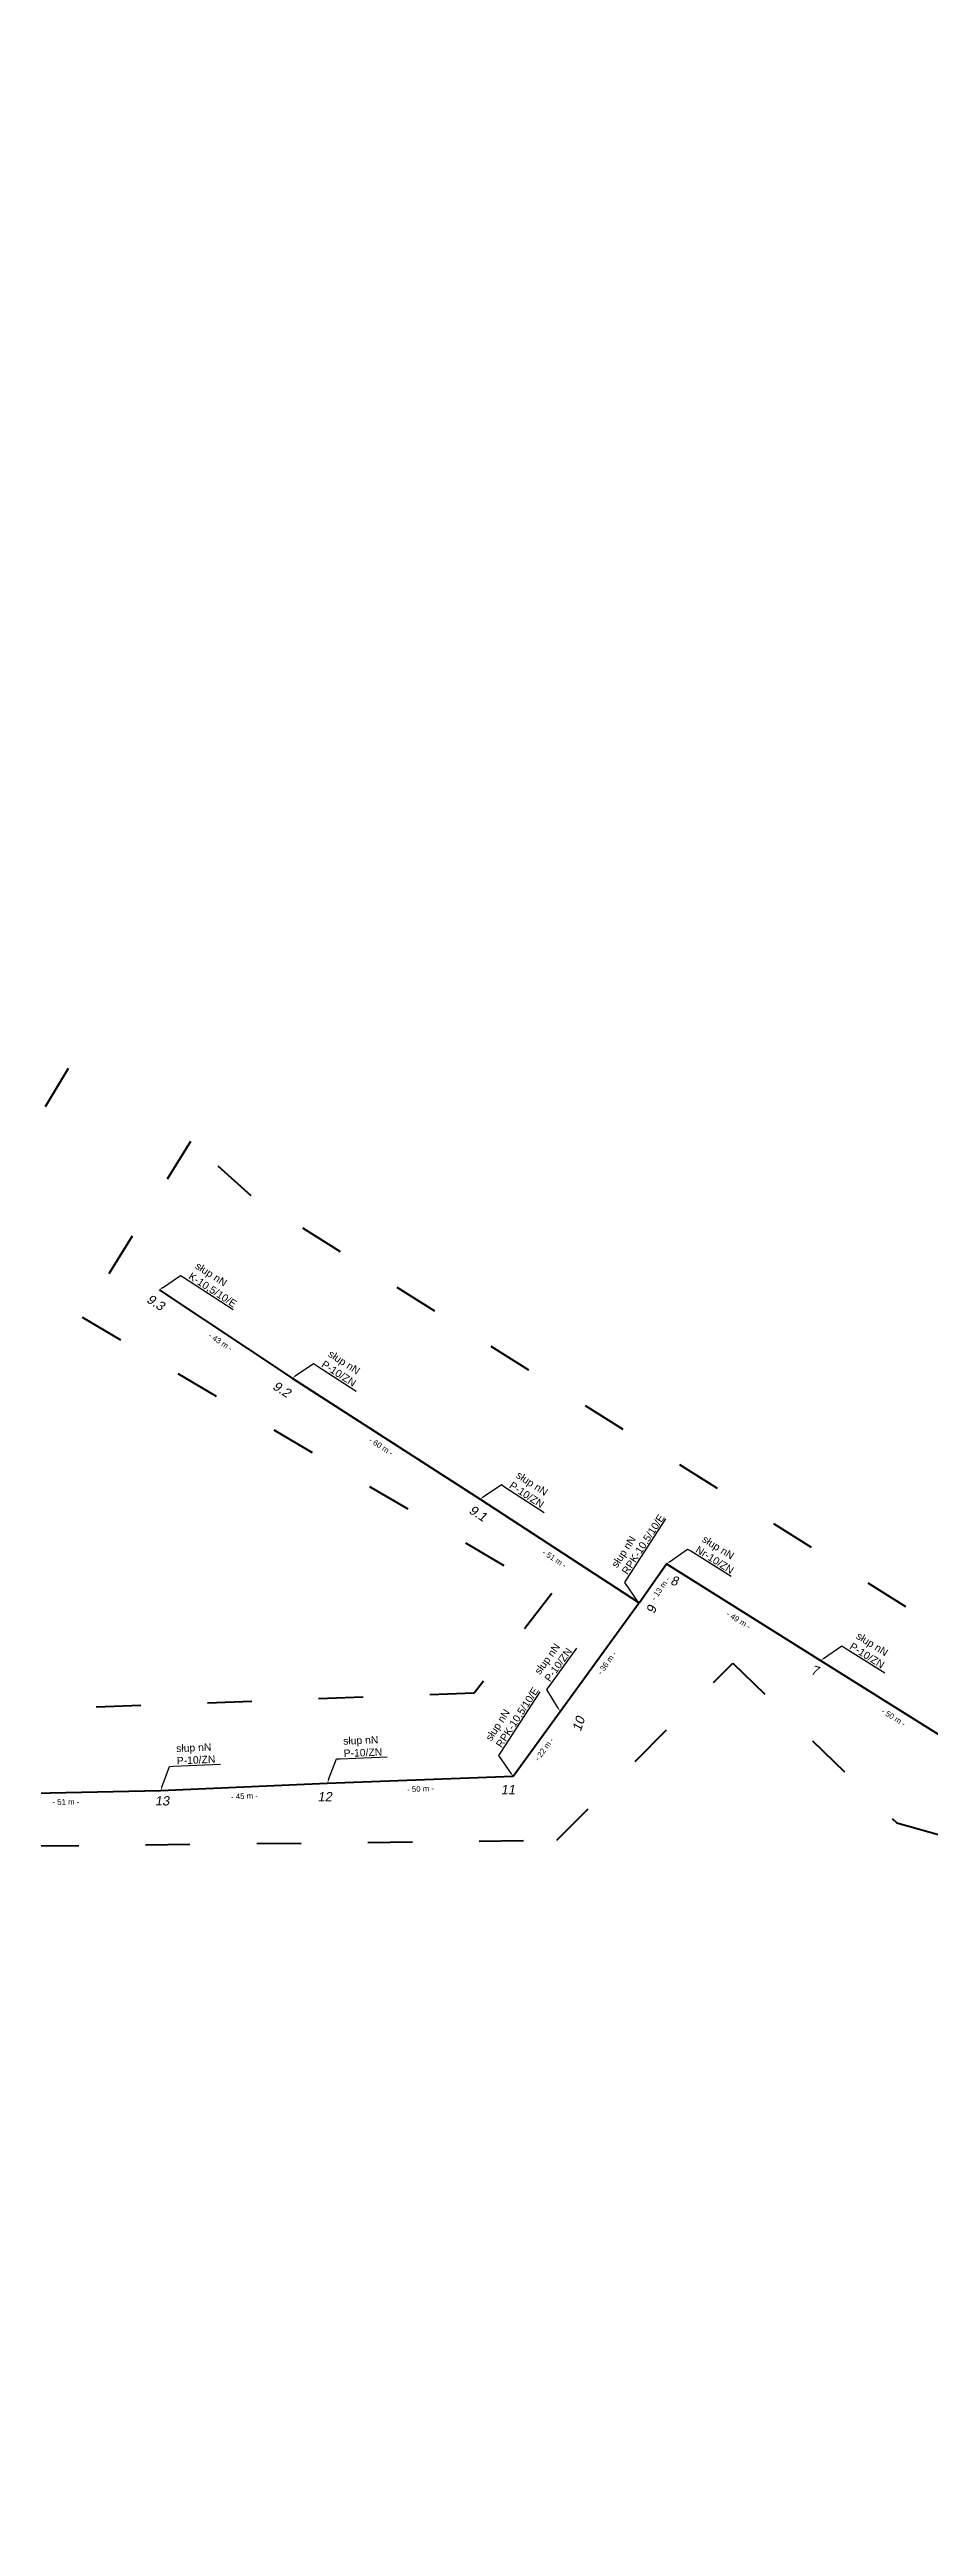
# Model space of a CAD drawing. Header units: metres. Extents: x 7540933 to 7542866, y 5787373 to 5789259.
# Drawn here: x 7541392 to 7541630, y 5788384 to 5789052 of the extents above; entities that cross this region are included whole.
import ezdxf
from ezdxf import colors
from ezdxf.entities.mleader import LeaderData, LeaderLine
from ezdxf.math import Vec2, Vec3

# ---------------------------------------------------------------- set-up
doc = ezdxf.new("R2010")
doc.units = ezdxf.units.M
doc.header["$MEASUREMENT"] = 0
doc.linetypes.add('ACAD_ISO03W100', pattern=[30, 12, -18])
for name, color, linetype, lineweight in [('!TELE', 30, 'Continuous', 40), ('!trafo', 6, 'ACAD_ISO03W100', 50), ('_numery slupow etap 4 cz. 2', 7, 'Continuous', 40)]:
    doc.layers.add(name, color=color, linetype=linetype, lineweight=lineweight)
doc.layers.add('!wymiary', color=7, linetype='Continuous')
doc.layers.add('_MM opisy', color=7, linetype='Continuous')
doc.styles.get("Standard").update_dxf_attribs({"font": 'arial.ttf'})
doc.dimstyles.new('opis linie', dxfattribs={"dimtxt": 1.5, "dimasz": 0.18, "dimexe": 0.18, "dimexo": 0.0625, "dimgap": 2.5, "dimtad": 4, "dimdec": 0, "dimzin": 0, "dimdsep": 46, "dimtxsty": 'Standard', "dimcen": 0.09, "dimse1": 1, "dimse2": 1, "dimsd1": 1, "dimsd2": 1, "dimclrt": 256, "dimadec": 0, "dimazin": 0, "dimtfac": 1, "dimtdec": 0, "dimtofl": 0, "dimtmove": 0, "dimatfit": 3, "dimfxl": 1, "dimtfill": 1, "dimtolj": 1, "dimtzin": 0, "dimarcsym": 0})

# ---------------------------------------------------------------- blocks, each defined once
blk = doc.blocks.new('*D150')
at = {"layer": '!wymiary', "insert": (7541542.63, 5788616.46), "char_height": 1.5, "attachment_point": 5, "rotation": 54.03665, "bg_fill": 3, "box_fill_scale": 1.25, "bg_fill_color": 257, "bg_fill_transparency": 0}
blk.add_mtext('\\A1;- 36 m -', dxfattribs=at)
blk = doc.blocks.new('*D151')
at = {"layer": '!wymiary', "insert": (7541525.71, 5788593.2), "char_height": 1.5, "attachment_point": 5, "rotation": 53.86025, "bg_fill": 3, "box_fill_scale": 1.25, "bg_fill_color": 257, "bg_fill_transparency": 0}
blk.add_mtext('\\A1;- 22 m -', dxfattribs=at)
blk = doc.blocks.new('*D152')
at = {"layer": '!wymiary', "insert": (7541492.38, 5788582.51), "char_height": 1.5, "attachment_point": 5, "rotation": 2.17122, "bg_fill": 3, "box_fill_scale": 1.25, "bg_fill_color": 257, "bg_fill_transparency": 0}
blk.add_mtext('\\A1;- 50 m -', dxfattribs=at)
blk = doc.blocks.new('*D153')
at = {"layer": '!wymiary', "insert": (7541444.88, 5788580.54), "char_height": 1.5, "attachment_point": 5, "rotation": 2.59819, "bg_fill": 3, "box_fill_scale": 1.25, "bg_fill_color": 257, "bg_fill_transparency": 0}
blk.add_mtext('\\A1;- 45 m -', dxfattribs=at)
blk = doc.blocks.new('*D154')
at = {"layer": '!wymiary', "insert": (7541396.73, 5788578.98), "char_height": 1.5, "attachment_point": 5, "rotation": 1.21612, "bg_fill": 3, "box_fill_scale": 1.25, "bg_fill_color": 257, "bg_fill_transparency": 0}
blk.add_mtext('\\A1;- 51 m -', dxfattribs=at)
blk = doc.blocks.new('*D183')
at = {"layer": '!wymiary', "insert": (7541619.95, 5788601.8), "char_height": 1.5, "attachment_point": 5, "rotation": 327.91362, "bg_fill": 3, "box_fill_scale": 1.25, "bg_fill_color": 257, "bg_fill_transparency": 0}
blk.add_mtext('\\A1;- 50 m -', dxfattribs=at)
blk = doc.blocks.new('*D184')
at = {"layer": '!wymiary', "insert": (7541578.15, 5788628.04), "char_height": 1.5, "attachment_point": 5, "rotation": 327.85178, "bg_fill": 3, "box_fill_scale": 1.25, "bg_fill_color": 257, "bg_fill_transparency": 0}
blk.add_mtext('\\A1;- 49 m -', dxfattribs=at)
blk = doc.blocks.new('*D185')
at = {"layer": '!wymiary', "insert": (7541557.07, 5788636.51), "char_height": 1.5, "attachment_point": 5, "rotation": 54.87313, "bg_fill": 3, "box_fill_scale": 1.25, "bg_fill_color": 257, "bg_fill_transparency": 0}
blk.add_mtext('\\A1;- 13 m -', dxfattribs=at)
blk = doc.blocks.new('*D186')
at = {"layer": '!wymiary', "insert": (7541528.49, 5788644.58), "char_height": 1.5, "attachment_point": 5, "rotation": 326.83601, "bg_fill": 3, "box_fill_scale": 1.25, "bg_fill_color": 257, "bg_fill_transparency": 0}
blk.add_mtext('\\A1;- 51 m -', dxfattribs=at)
blk = doc.blocks.new('*D187')
at = {"layer": '!wymiary', "insert": (7541481.75, 5788674.89), "char_height": 1.5, "attachment_point": 5, "rotation": 327.22324, "bg_fill": 3, "box_fill_scale": 1.25, "bg_fill_color": 257, "bg_fill_transparency": 0}
blk.add_mtext('\\A1;- 60 m -', dxfattribs=at)
blk = doc.blocks.new('*D188')
at = {"layer": '!wymiary', "insert": (7541438.43, 5788703.1), "char_height": 1.5, "attachment_point": 5, "rotation": 326.49772, "bg_fill": 3, "box_fill_scale": 1.25, "bg_fill_color": 257, "bg_fill_transparency": 0}
blk.add_mtext('\\A1;- 43 m -', dxfattribs=at)

msp = doc.modelspace()

# ---------------------------------------------------------------- linework, layer by layer
at = {"layer": '!TELE'}
msp.add_lwpolyline([(7541421.86, 5788717.09), (7541457.78, 5788693.32), (7541508.44, 5788660.69), (7541551.3, 5788632.68), (7541558.72, 5788643.22), (7541600.26, 5788617.11), (7541642.32, 5788590.74), (7541675.49, 5788583.53), (7541713.13, 5788575.56), (7541753.71, 5788567.83), (7541795.41, 5788559.65), (7541829.4, 5788538.31), (7541883.85, 5788535.31), (7541931.92, 5788518.5), (7541956.63, 5788509.83), (7541979.19, 5788501.77), (7542023.2, 5788486.24), (7542064.05, 5788472.74)], dxfattribs=at)
at = {"layer": '!TELE', "elevation": 0.33}
msp.add_lwpolyline([(7541102.48, 5788573.45), (7541143.16, 5788574.48), (7541182.52, 5788575.13), (7541228.25, 5788576.34), (7541279.6, 5788577.96), (7541324.53, 5788579.5), (7541371.06, 5788580.95), (7541422.29, 5788582.04), (7541467.24, 5788584.07), (7541517.33, 5788585.97), (7541530.04, 5788603.38), (7541551.15, 5788632.48)], dxfattribs=at)
at = {"layer": '!trafo', "color": 3}
msp.add_lwpolyline([(7540932.63, 5789012.97), (7540961.78, 5789051.72), (7541222.63, 5788883.28), (7541397.33, 5788776.82), (7541367.65, 5788727.36)], close=True, dxfattribs=at)

# ---------------------------------------------------------------- next in the draw order: leaders
at = {"layer": '_MM opisy'}
ml = msp.add_multileader_mtext('Standard', dxfattribs=at)
ml.set_content('\\pxql;słup nN\\PK-10,5/10/E', color=256)
ml.set_leader_properties()
ml.build(insert=Vec2(0, 0))
ml.multileader.update_dxf_attribs({"has_text_frame": 1, "text_left_attachment_type": 5, "text_right_attachment_type": 5, "dogleg_length": 1, "arrow_head_size": 1})
ctx = ml.context
ctx.base_point, ctx.char_height, ctx.arrow_head_size, ctx.landing_gap_size, ctx.plane_origin, ctx.plane_x_axis, ctx.plane_y_axis = Vec3(7541428.52, 5788720.46, -0.11), 2, 1, 1, Vec3(7541422.59, 5788714.99, -0.11), Vec3(0.838645, -0.544679), Vec3(0.544679, 0.838645)
ctx.left_attachment, ctx.right_attachment = 5, 5
notes = []
notes.append((ctx, [(0, (1, 1, 0), (7541427.68, 5788721.01, -0.11), (0.838645, -0.544679), 1, [(0, [(7541421.92, 5788717.11, -0.11), (7541427.68, 5788721.01, -0.11)], 0, [])])]))
ctx.mtext.insert, ctx.mtext.text_direction, ctx.mtext.rotation, ctx.mtext.flow_direction = Vec3(7541432.5, 5788724.76, -0.11), Vec3(0.838645, -0.544679), 5.707179, 5
ctx.mtext.has_bg_fill, ctx.mtext.bg_color, ctx.mtext.bg_scale_factor, ctx.mtext.bg_transparency, ctx.mtext.use_window_bg_color = 1, -1023410175, 1, 0, 1
ml = msp.add_multileader_mtext('Standard', dxfattribs=at)
ml.set_content('\\pxql;słup nN\\PP-10/ZN', color=256)
ml.set_leader_properties()
ml.build(insert=Vec2(0, 0))
ml.multileader.update_dxf_attribs({"has_text_frame": 1, "text_left_attachment_type": 5, "text_right_attachment_type": 5, "dogleg_length": 1, "arrow_head_size": 1})
ctx = ml.context
ctx.base_point, ctx.char_height, ctx.arrow_head_size, ctx.landing_gap_size, ctx.plane_origin, ctx.plane_x_axis, ctx.plane_y_axis = Vec3(7541464.36, 5788696.69), 2, 1, 1, Vec3(7541458.45, 5788691.19), Vec3(0.840786, -0.541367), Vec3(0.541367, 0.840786)
ctx.left_attachment, ctx.right_attachment = 5, 5
notes.append((ctx, [(0, (1, 1, 0), (7541463.52, 5788697.23), (0.840786, -0.541367), 1, [(0, [(7541457.78, 5788693.32), (7541463.52, 5788697.23)], 0, [])])]))
ctx.mtext.insert, ctx.mtext.text_direction, ctx.mtext.rotation, ctx.mtext.flow_direction = Vec3(7541468.33, 5788701), Vec3(0.840786, -0.541367), 5.711123, 5
ctx.mtext.has_bg_fill, ctx.mtext.bg_color, ctx.mtext.bg_scale_factor, ctx.mtext.bg_transparency, ctx.mtext.use_window_bg_color = 1, -1023410175, 1, 0, 1
ml = msp.add_multileader_mtext('Standard', dxfattribs=at)
ml.set_content('\\pxql;słup nN\\PP-10/ZN', color=256)
ml.set_leader_properties()
ml.build(insert=Vec2(0, 0))
ml.multileader.update_dxf_attribs({"has_text_frame": 1, "text_left_attachment_type": 5, "text_right_attachment_type": 5, "dogleg_length": 1, "arrow_head_size": 1})
ctx = ml.context
ctx.base_point, ctx.char_height, ctx.arrow_head_size, ctx.landing_gap_size, ctx.plane_origin, ctx.plane_x_axis, ctx.plane_y_axis = Vec3(7541515.05, 5788664.03), 2, 1, 1, Vec3(7541509.1, 5788658.57), Vec3(0.837108, -0.547037), Vec3(0.547037, 0.837108)
ctx.left_attachment, ctx.right_attachment = 5, 5
notes.append((ctx, [(0, (1, 1, 0), (7541514.21, 5788664.57), (0.837108, -0.547037), 1, [(0, [(7541508.44, 5788660.69), (7541514.21, 5788664.57)], 0, [])])]))
ctx.mtext.insert, ctx.mtext.text_direction, ctx.mtext.rotation, ctx.mtext.flow_direction = Vec3(7541519.04, 5788668.31), Vec3(0.837108, -0.547037), 5.704364, 5
ctx.mtext.has_bg_fill, ctx.mtext.bg_color, ctx.mtext.bg_scale_factor, ctx.mtext.bg_transparency, ctx.mtext.use_window_bg_color = 1, -1023410175, 1, 0, 1
ml = msp.add_multileader_mtext('Standard', dxfattribs=at)
ml.set_content('\\pxql;słup nN\\PNr-10/ZN', color=256)
ml.set_leader_properties()
ml.build(insert=Vec2(0, 0))
ml.multileader.update_dxf_attribs({"has_text_frame": 1, "text_left_attachment_type": 5, "text_right_attachment_type": 5, "dogleg_length": 1, "arrow_head_size": 1})
ctx = ml.context
ctx.base_point, ctx.char_height, ctx.arrow_head_size, ctx.landing_gap_size, ctx.plane_origin, ctx.plane_x_axis, ctx.plane_y_axis = Vec3(7541565.26, 5788646.67), 2, 1, 1, Vec3(7541559.41, 5788641.11), Vec3(0.846674, -0.532111), Vec3(0.532111, 0.846674)
ctx.left_attachment, ctx.right_attachment = 5, 5
notes.append((ctx, [(0, (1, 1, 0), (7541564.42, 5788647.21), (0.846674, -0.532111), 1, [(0, [(7541558.72, 5788643.22), (7541564.42, 5788647.21)], 0, [])])]))
ctx.mtext.insert, ctx.mtext.text_direction, ctx.mtext.rotation, ctx.mtext.flow_direction = Vec3(7541569.18, 5788651.02), Vec3(0.846674, -0.532111), 5.722093, 5
ctx.mtext.has_bg_fill, ctx.mtext.bg_color, ctx.mtext.bg_scale_factor, ctx.mtext.bg_transparency, ctx.mtext.use_window_bg_color = 1, -1023410175, 1, 0, 1
ml = msp.add_multileader_mtext('Standard', dxfattribs=at)
ml.set_content('\\pxql;słup nN\\PP-10/ZN', color=256)
ml.set_leader_properties()
ml.build(insert=Vec2(0, 0))
ml.multileader.update_dxf_attribs({"has_text_frame": 1, "text_left_attachment_type": 5, "text_right_attachment_type": 5, "dogleg_length": 1, "arrow_head_size": 1})
ctx = ml.context
ctx.base_point, ctx.char_height, ctx.arrow_head_size, ctx.landing_gap_size, ctx.plane_origin, ctx.plane_x_axis, ctx.plane_y_axis = Vec3(7541527.03, 5788610.15), 2, 1, 1, Vec3(7541532.2, 5788603.94), Vec3(0.587268, 0.809393), Vec3(-0.809393, 0.587268)
ctx.left_attachment, ctx.right_attachment = 5, 5
notes.append((ctx, [(0, (1, 1, 0), (7541526.45, 5788609.34), (0.587268, 0.809393), 1, [(0, [(7541530.04, 5788603.38), (7541526.45, 5788609.34)], 0, [])])]))
ctx.mtext.insert, ctx.mtext.text_direction, ctx.mtext.rotation, ctx.mtext.flow_direction = Vec3(7541522.95, 5788614.34), Vec3(0.587268, 0.809393), 0.943118, 5
ctx.mtext.has_bg_fill, ctx.mtext.bg_color, ctx.mtext.bg_scale_factor, ctx.mtext.bg_transparency, ctx.mtext.use_window_bg_color = 1, -1023410175, 1, 0, 1
ml = msp.add_multileader_mtext('Standard', dxfattribs=at)
ml.set_content('\\pxql;słup nN\\PP-10/ZN', color=256)
ml.set_leader_properties()
ml.build(insert=Vec2(0, 0))
ml.multileader.update_dxf_attribs({"has_text_frame": 1, "text_left_attachment_type": 5, "text_right_attachment_type": 5, "dogleg_length": 1, "arrow_head_size": 1})
ctx = ml.context
ctx.base_point, ctx.char_height, ctx.arrow_head_size, ctx.landing_gap_size, ctx.plane_origin, ctx.plane_x_axis, ctx.plane_y_axis = Vec3(7541606.81, 5788620.57), 2, 1, 1, Vec3(7541600.96, 5788615), Vec3(0.847248, -0.531197), Vec3(0.531197, 0.847248)
ctx.left_attachment, ctx.right_attachment = 5, 5
notes.append((ctx, [(0, (1, 1, 0), (7541605.96, 5788621.1), (0.847248, -0.531197), 1, [(0, [(7541600.26, 5788617.11), (7541605.96, 5788621.1)], 0, [])])]))
ctx.mtext.insert, ctx.mtext.text_direction, ctx.mtext.rotation, ctx.mtext.flow_direction = Vec3(7541610.72, 5788624.92), Vec3(0.847248, -0.531197), 5.723172, 5
ctx.mtext.has_bg_fill, ctx.mtext.bg_color, ctx.mtext.bg_scale_factor, ctx.mtext.bg_transparency, ctx.mtext.use_window_bg_color = 1, -1023410175, 1, 0, 1
ml = msp.add_multileader_mtext('Standard', dxfattribs=at)
ml.set_content('\\pxql;słup nN\\PP-10/ZN', color=256)
ml.set_leader_properties()
ml.build(insert=Vec2(0, 0))
ml.multileader.update_dxf_attribs({"has_text_frame": 1, "text_left_attachment_type": 5, "text_right_attachment_type": 5, "dogleg_length": 1, "arrow_head_size": 1})
ctx = ml.context
ctx.base_point, ctx.char_height, ctx.arrow_head_size, ctx.landing_gap_size, ctx.plane_origin, ctx.plane_x_axis, ctx.plane_y_axis = Vec3(7541425.71, 5788588.6), 2, 1, 1, Vec3(7541424.07, 5788580.69), Vec3(0.998972, 0.045331), Vec3(-0.045331, 0.998972)
ctx.left_attachment, ctx.right_attachment = 5, 5
notes.append((ctx, [(0, (1, 1, 0), (7541424.71, 5788588.56), (0.998972, 0.045331), 1, [(0, [(7541422.29, 5788582.04), (7541424.71, 5788588.56)], 0, [])])]))
ctx.mtext.insert, ctx.mtext.text_direction, ctx.mtext.rotation, ctx.mtext.flow_direction = Vec3(7541426.44, 5788594.41), Vec3(0.998972, 0.045331), 0.045347, 5
ctx.mtext.has_bg_fill, ctx.mtext.bg_color, ctx.mtext.bg_scale_factor, ctx.mtext.bg_transparency, ctx.mtext.use_window_bg_color = 1, -1023410175, 1, 0, 1
ml = msp.add_multileader_mtext('Standard', dxfattribs=at)
ml.set_content('\\pxql;słup nN\\PP-10/ZN', color=256)
ml.set_leader_properties()
ml.build(insert=Vec2(0, 0))
ml.multileader.update_dxf_attribs({"has_text_frame": 1, "text_left_attachment_type": 5, "text_right_attachment_type": 5, "dogleg_length": 1, "arrow_head_size": 1})
ctx = ml.context
ctx.base_point, ctx.char_height, ctx.arrow_head_size, ctx.landing_gap_size, ctx.plane_origin, ctx.plane_x_axis, ctx.plane_y_axis = Vec3(7541470.7, 5788590.62), 2, 1, 1, Vec3(7541469.01, 5788582.72), Vec3(0.999282, 0.037886), Vec3(-0.037886, 0.999282)
ctx.left_attachment, ctx.right_attachment = 5, 5
notes.append((ctx, [(0, (1, 1, 0), (7541469.7, 5788590.58), (0.999282, 0.037886), 1, [(0, [(7541467.24, 5788584.07), (7541469.7, 5788590.58)], 0, [])])]))
ctx.mtext.insert, ctx.mtext.text_direction, ctx.mtext.rotation, ctx.mtext.flow_direction = Vec3(7541471.48, 5788596.42), Vec3(0.999282, 0.037886), 0.037895, 5
ctx.mtext.has_bg_fill, ctx.mtext.bg_color, ctx.mtext.bg_scale_factor, ctx.mtext.bg_transparency, ctx.mtext.use_window_bg_color = 1, -1023410175, 1, 0, 1
for ctx, leaders in notes:
    for number, flags, end, landing, length, lines in leaders:
        leader = LeaderData()
        leader.index, (leader.has_last_leader_line, leader.has_dogleg_vector, leader.attachment_direction) = number, flags
        leader.last_leader_point, leader.dogleg_vector, leader.dogleg_length = Vec3(end), Vec3(landing), length
        for number, points, colour, breaks in lines:
            line = LeaderLine()
            line.index, line.vertices, line.color, line.breaks = number, Vec3.list(points), colors.encode_raw_color(colour), breaks
            leader.lines.append(line)
        ctx.leaders.append(leader)

# ---------------------------------------------------------------- next in the draw order: leaders
ml = msp.add_multileader_mtext('Standard', dxfattribs=at)
ml.set_content('\\pxql;słup nN\\PRPK-10,5/10/E', color=256)
ml.set_leader_properties()
ml.build(insert=Vec2(0, 0))
ml.multileader.update_dxf_attribs({"has_text_frame": 1, "text_left_attachment_type": 5, "text_right_attachment_type": 5, "dogleg_length": 1, "arrow_head_size": 1})
ctx = ml.context
ctx.base_point, ctx.char_height, ctx.arrow_head_size, ctx.landing_gap_size, ctx.plane_origin, ctx.plane_x_axis, ctx.plane_y_axis = Vec3(7541547.99, 5788639.05), 2, 1, 1, Vec3(7541553.47, 5788633.12), Vec3(0.544677, 0.838646), Vec3(-0.838646, 0.544677)
ctx.left_attachment, ctx.right_attachment = 5, 5
notes = []
notes.append((ctx, [(0, (1, 1, 0), (7541547.45, 5788638.21), (0.544677, 0.838646), 1, [(0, [(7541551.34, 5788632.45), (7541547.45, 5788638.21)], 0, [])])]))
ctx.mtext.insert, ctx.mtext.text_direction, ctx.mtext.rotation, ctx.mtext.flow_direction = Vec3(7541543.7, 5788643.03), Vec3(0.544677, 0.838646), 0.994793, 5
ctx.mtext.has_bg_fill, ctx.mtext.bg_color, ctx.mtext.bg_scale_factor, ctx.mtext.bg_transparency, ctx.mtext.use_window_bg_color = 1, -1023410175, 1, 0, 1
ml = msp.add_multileader_mtext('Standard', dxfattribs=at)
ml.set_content('\\pxql;słup nN\\PRPK-10,5/10/E', color=256)
ml.set_leader_properties()
ml.build(insert=Vec2(0, 0))
ml.multileader.update_dxf_attribs({"has_text_frame": 1, "text_left_attachment_type": 5, "text_right_attachment_type": 5, "dogleg_length": 1, "arrow_head_size": 1})
ctx = ml.context
ctx.base_point, ctx.char_height, ctx.arrow_head_size, ctx.landing_gap_size, ctx.plane_origin, ctx.plane_x_axis, ctx.plane_y_axis = Vec3(7541514.06, 5788592.34), 2, 1, 1, Vec3(7541519.55, 5788586.42), Vec3(0.543029, 0.839714), Vec3(-0.839714, 0.543029)
ctx.left_attachment, ctx.right_attachment = 5, 5
notes.append((ctx, [(0, (1, 1, 0), (7541513.52, 5788591.5), (0.543029, 0.839714), 1, [(0, [(7541517.43, 5788585.75), (7541513.52, 5788591.5)], 0, [])])]))
ctx.mtext.insert, ctx.mtext.text_direction, ctx.mtext.rotation, ctx.mtext.flow_direction = Vec3(7541509.76, 5788596.31), Vec3(0.543029, 0.839714), 0.996756, 5
ctx.mtext.has_bg_fill, ctx.mtext.bg_color, ctx.mtext.bg_scale_factor, ctx.mtext.bg_transparency, ctx.mtext.use_window_bg_color = 1, -1023410175, 1, 0, 1
for ctx, leaders in notes:
    for number, flags, end, landing, length, lines in leaders:
        leader = LeaderData()
        leader.index, (leader.has_last_leader_line, leader.has_dogleg_vector, leader.attachment_direction) = number, flags
        leader.last_leader_point, leader.dogleg_vector, leader.dogleg_length = Vec3(end), Vec3(landing), length
        for number, points, colour, breaks in lines:
            line = LeaderLine()
            line.index, line.vertices, line.color, line.breaks = number, Vec3.list(points), colors.encode_raw_color(colour), breaks
            leader.lines.append(line)
        ctx.leaders.append(leader)

# ---------------------------------------------------------------- next in the draw order: linework, layer by layer
at = {"layer": '!trafo', "color": 3}
msp.add_lwpolyline([(7542250.69, 5788428.57), (7542063.94, 5788486.9), (7541878.81, 5788550.25), (7541759.4, 5788585.9), (7541623.25, 5788631.62), (7541446.72, 5788742.49), (7541430.33, 5788757.18), (7541401.09, 5788709.76), (7541527.78, 5788635.17), (7541506.86, 5788608.34), (7541098.38, 5788593.04), (7541088.21, 5788563.82), (7541529.11, 5788568.63), (7541576.63, 5788616.4), (7541620.8, 5788573.37), (7542029.47, 5788456.74), (7542029.33, 5788402.26), (7542064.43, 5788387.98), (7542080.8, 5788450.39), (7542235.08, 5788383.52)], dxfattribs=at)

# ---------------------------------------------------------------- next in the draw order: dimensions: what is measured, and where the dimension line sits
at = {"layer": '!wymiary'}
for p1, p2, picture, middle in [((7541551.15, 5788632.48), (7541530.04, 5788603.38), '*D150', (7541542.63, 5788616.46)), ((7541642.32, 5788590.74), (7541600.26, 5788617.11), '*D183', (7541619.95, 5788601.8))]:
    dim = msp.add_aligned_dim(p1=p1, p2=p2, distance=-0.75, dimstyle='opis linie', override={"dimpost": '- <> m -'}, dxfattribs=at)
    dim.commit()
    dim.dimension.update_dxf_attribs({"geometry": picture, "text_midpoint": middle})

# ---------------------------------------------------------------- next in the draw order: texts
at = {"layer": '_numery slupow etap 4 cz. 2', "oblique": 10}
msp.add_text('10', height=2.5, rotation=71.20002, dxfattribs=at).set_placement((7541535.55, 5788597.8))

# ---------------------------------------------------------------- next in the draw order: dimensions: what is measured, and where the dimension line sits
at = {"layer": '!wymiary'}
for p1, p2, picture, middle in [((7541600.26, 5788617.11), (7541558.72, 5788643.22), '*D184', (7541578.15, 5788628.04)), ((7541530.04, 5788603.38), (7541517.33, 5788585.97), '*D151', (7541525.71, 5788593.2))]:
    dim = msp.add_aligned_dim(p1=p1, p2=p2, distance=-0.75, dimstyle='opis linie', override={"dimpost": '- <> m -'}, dxfattribs=at)
    dim.commit()
    dim.dimension.update_dxf_attribs({"geometry": picture, "text_midpoint": middle})

# ---------------------------------------------------------------- next in the draw order: texts
at = {"layer": '_numery slupow etap 4 cz. 2', "oblique": 10}
msp.add_text('7', height=2.5, rotation=345.0141, dxfattribs=at).set_placement((7541597.5, 5788613.5))

# ---------------------------------------------------------------- next in the draw order: dimensions: what is measured, and where the dimension line sits
at = {"layer": '!wymiary'}
for p1, p2, picture, middle in [((7541558.72, 5788643.22), (7541551.3, 5788632.68), '*D185', (7541557.07, 5788636.51)), ((7541517.33, 5788585.97), (7541467.24, 5788584.07), '*D152', (7541492.38, 5788582.51))]:
    dim = msp.add_aligned_dim(p1=p1, p2=p2, distance=-0.75, dimstyle='opis linie', override={"dimpost": '- <> m -'}, dxfattribs=at)
    dim.commit()
    dim.dimension.update_dxf_attribs({"geometry": picture, "text_midpoint": middle})

# ---------------------------------------------------------------- next in the draw order: texts
at = {"layer": '_numery slupow etap 4 cz. 2', "oblique": 10}
for s, rotation, p in [('8', 345.0141, (7541559.61, 5788637.69)), ('11', 0.02473, (7541514.03, 5788581.05))]:
    msp.add_text(s, height=2.5, rotation=rotation, dxfattribs=at).set_placement(p)

# ---------------------------------------------------------------- next in the draw order: dimensions: what is measured, and where the dimension line sits
at = {"layer": '!wymiary'}
for p1, p2, picture, middle in [((7541551.3, 5788632.68), (7541508.44, 5788660.69), '*D186', (7541528.49, 5788644.58)), ((7541467.24, 5788584.07), (7541422.29, 5788582.04), '*D153', (7541444.88, 5788580.54))]:
    dim = msp.add_aligned_dim(p1=p1, p2=p2, distance=-0.75, dimstyle='opis linie', override={"dimpost": '- <> m -'}, dxfattribs=at)
    dim.commit()
    dim.dimension.update_dxf_attribs({"geometry": picture, "text_midpoint": middle})

# ---------------------------------------------------------------- next in the draw order: texts
at = {"layer": '_numery slupow etap 4 cz. 2', "oblique": 10}
for s, rotation, p in [('9', 71.20002, (7541555.51, 5788629.6)), ('12', 0.02473, (7541464.6, 5788579.13))]:
    msp.add_text(s, height=2.5, rotation=rotation, dxfattribs=at).set_placement(p)

# ---------------------------------------------------------------- next in the draw order: dimensions: what is measured, and where the dimension line sits
at = {"layer": '!wymiary'}
for p1, p2, picture, middle in [((7541508.44, 5788660.69), (7541457.78, 5788693.32), '*D187', (7541481.75, 5788674.89)), ((7541422.29, 5788582.04), (7541371.06, 5788580.95), '*D154', (7541396.73, 5788578.98))]:
    dim = msp.add_aligned_dim(p1=p1, p2=p2, distance=-0.75, dimstyle='opis linie', override={"dimpost": '- <> m -'}, dxfattribs=at)
    dim.commit()
    dim.dimension.update_dxf_attribs({"geometry": picture, "text_midpoint": middle})

# ---------------------------------------------------------------- next in the draw order: texts
at = {"layer": '_numery slupow etap 4 cz. 2', "oblique": 10}
for s, rotation, p in [('9.1', 327.15606, (7541505.19, 5788657.09)), ('13', 0.02473, (7541420.74, 5788578.02))]:
    msp.add_text(s, height=2.5, rotation=rotation, dxfattribs=at).set_placement(p)

# ---------------------------------------------------------------- next in the draw order: dimensions: what is measured, and where the dimension line sits
at = {"layer": '!wymiary'}
dim = msp.add_aligned_dim(p1=(7541457.78, 5788693.32), p2=(7541421.86, 5788717.09), distance=-0.75, dimstyle='opis linie', override={"dimpost": '- <> m -'}, dxfattribs=at)
dim.commit()
dim.dimension.update_dxf_attribs({"geometry": '*D188', "text_midpoint": (7541438.43, 5788703.1)})

# ---------------------------------------------------------------- next in the draw order: texts
at = {"layer": '_numery slupow etap 4 cz. 2', "oblique": 10}
for s, p in [('9.3', (7541418.25, 5788713.99)), ('9.2', (7541452.26, 5788690.55))]:
    msp.add_text(s, height=2.5, rotation=327.15606, dxfattribs=at).set_placement(p)

doc.saveas('drawing.dxf')
